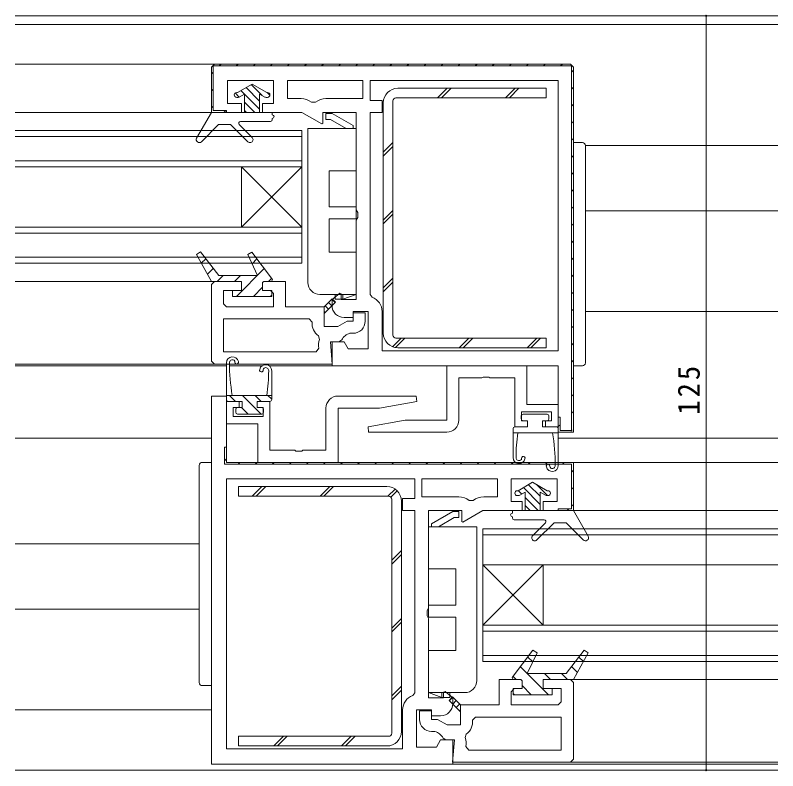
# Model space of a CAD drawing. Units: millimetres on the paper. Extents: x -420 to 373, y -297 to 267.
# Drawn here: x 15.1 to 141.4, y -210.9 to -85.7 of the extents above; entities that cross this region are included whole.
import ezdxf

# ---------------------------------------------------------------- set-up
doc = ezdxf.new("R2010")
doc.units = ezdxf.units.MM
for name, color, linetype, lineweight in [('0-3_YKK_12', 2, 'Continuous', 9), ('0-4_YKK_D', 6, 'Continuous', 9), ('0-6_YKK_13', 4, 'Continuous', 9), ('0-7_YKK_11', 7, 'Continuous', 9)]:
    doc.layers.add(name, color=color, linetype=linetype, lineweight=lineweight)
doc.styles.add('ＭＳ ゴシック', font='')
doc.styles.get('ＭＳ ゴシック').set_extended_font_data('MS Gothic')

msp = doc.modelspace()

# ---------------------------------------------------------------- linework, layer by layer
at = {"layer": '0-3_YKK_12'}
for p, q in [((15.075, -85.827), (141.445, -85.827)), ((15.075, -87.227), (141.445, -87.227)), ((15.075, -93.827), (48.059, -93.827)), ((15.075, -101.826), (48.044, -101.827)), ((62.575, -104.827), (15.075, -104.827)), ((62.575, -104.827), (62.575, -109.827)), ((62.575, -105.827), (15.075, -105.827)), ((141.445, -107.327), (109.575, -107.327)), ((15.075, -109.827), (62.575, -109.827)), ((62.575, -109.827), (62.575, -121.827)), ((15.075, -110.827), (62.575, -110.827)), ((62.575, -120.827), (52.575, -110.827)), ((62.575, -110.827), (52.575, -120.827)), ((52.575, -110.827), (52.575, -120.827)), ((141.445, -118.127), (109.575, -118.127)), ((62.575, -120.827), (15.075, -120.827)), ((62.575, -120.827), (62.575, -126.827)), ((62.575, -121.827), (15.075, -121.827)), ((15.075, -125.827), (62.575, -125.827)), ((15.075, -126.827), (62.575, -126.827)), ((15.075, -129.827), (47.751, -129.827)), ((141.445, -134.827), (109.575, -134.827)), ((15.075, -143.527), (48.075, -143.527)), ((15.075, -143.827), (50.075, -143.827)), ((50.577, -143.827), (55.975, -143.827)), ((57.175, -143.827), (68.075, -143.827)), ((15.075, -155.827), (47.575, -155.827)), ((141.445, -155.827), (105.075, -155.827)), ((141.445, -159.827), (107.091, -159.827)), ((141.445, -167.819), (107.091, -167.812)), ((141.445, -170.827), (92.575, -170.827)), ((92.575, -170.827), (92.575, -175.827)), ((141.445, -171.827), (92.575, -171.827)), ((15.075, -173.327), (45.575, -173.327)), ((92.575, -175.827), (92.575, -187.827)), ((92.575, -186.827), (102.575, -176.827)), ((92.575, -176.827), (102.575, -186.827)), ((92.575, -176.827), (141.445, -176.827)), ((102.575, -176.827), (102.575, -186.827)), ((15.075, -184.127), (45.575, -184.127)), ((141.445, -186.827), (92.575, -186.827)), ((92.575, -186.827), (92.575, -192.827)), ((141.445, -187.827), (92.575, -187.827)), ((92.575, -191.827), (141.445, -191.827)), ((92.575, -192.827), (141.445, -192.827)), ((141.445, -195.828), (107.399, -195.828)), ((15.075, -200.827), (47.575, -200.827)), ((141.445, -209.528), (107.075, -209.528)), ((15.075, -210.827), (141.445, -210.827)), ((87.091, -209.827), (141.445, -209.827))]:
    msp.add_line(p, q, dxfattribs=at)
at = {"layer": '0-4_YKK_D'}
for p, q in [((110.575, -85.827), (130.575, -85.827)), ((129.575, -85.827), (129.575, -210.827)), ((110.575, -210.827), (130.575, -210.827))]:
    msp.add_line(p, q, dxfattribs=at)
for centre, start, end in [((129.575, -85.827), 90, 270), ((129.575, -85.827), 270, 90), ((129.575, -210.827), 90, 270), ((129.575, -210.827), 270, 90)]:
    msp.add_arc(centre, 0.106, start, end, dxfattribs=at)
at = {"layer": '0-6_YKK_13'}
for p, q in [((54.325, -97.127), (51.9, -98.527)), ((54.182, -97.21), (55.975, -99.004)), ((54.325, -97.127), (56.75, -98.527)), ((51.9, -98.527), (51.775, -98.527)), ((52.474, -98.196), (53.059, -98.782)), ((53.328, -97.703), (55.575, -99.951)), ((56.875, -98.527), (56.75, -98.527)), ((56.846, -98.527), (57.274, -98.956)), ((85.081, -99.427), (86.681, -97.827)), ((85.718, -99.427), (87.318, -97.827)), ((96.324, -99.427), (97.924, -97.827)), ((96.961, -99.427), (98.561, -97.827)), ((51.537, -98.606), (52.205, -99.275)), ((52.007, -99.327), (51.775, -99.327)), ((53.075, -98.773), (52.207, -99.274)), ((53.075, -98.773), (53.075, -101.827)), ((53.075, -98.798), (55.575, -101.298)), ((55.575, -98.773), (56.443, -99.274)), ((55.575, -98.773), (55.575, -101.827)), ((56.875, -99.327), (56.643, -99.327)), ((53.075, -100.145), (54.758, -101.827)), ((76.075, -138.428), (76.075, -100.227)), ((77.675, -138.727), (77.675, -99.928)), ((45.141, -106.079), (47.575, -101.827)), ((57.675, -101.827), (47.575, -101.827)), ((53.075, -101.492), (53.411, -101.827)), ((57.675, -101.827), (57.675, -102.227)), ((57.375, -103.327), (52.414, -103.327)), ((57.675, -102.827), (57.675, -103.027)), ((48.775, -103.827), (45.929, -106.681)), ((50.775, -103.827), (48.775, -103.827)), ((50.775, -103.827), (53.629, -106.681)), ((54.336, -105.974), (52.201, -103.84)), ((71.575, -104.486), (63.575, -104.486)), ((63.575, -129.986), (63.575, -104.486)), ((71.575, -104.486), (71.575, -111.486)), ((76.075, -108.434), (77.675, -106.834)), ((109.075, -106.827), (108.575, -106.827)), ((109.575, -143.327), (109.575, -107.327)), ((76.075, -109.07), (77.675, -107.471)), ((71.575, -111.486), (67.075, -111.486)), ((67.075, -111.486), (67.075, -117.486)), ((71.575, -111.486), (67.075, -111.486)), ((67.075, -117.486), (71.575, -117.486)), ((71.575, -117.486), (71.575, -119.486)), ((76.075, -119.677), (77.675, -118.077)), ((76.075, -120.313), (77.675, -118.713)), ((71.575, -119.486), (67.075, -119.486)), ((67.075, -119.486), (67.075, -124.986)), ((67.075, -119.486), (67.075, -124.986)), ((67.075, -124.986), (71.575, -124.986)), ((67.075, -124.986), (71.575, -124.986)), ((71.575, -124.986), (71.575, -131.986)), ((76.075, -130.92), (77.675, -129.32)), ((76.075, -131.556), (77.675, -129.956)), ((65.575, -131.986), (71.575, -131.986)), ((68.075, -132.786), (68.075, -131.986)), ((71.575, -131.986), (69.375, -132.786)), ((69.375, -131.986), (69.375, -132.786)), ((69.375, -132.786), (68.075, -132.786)), ((77.582, -140.655), (79.01, -139.227)), ((78.08, -140.795), (79.647, -139.227)), ((78.175, -139.227), (103.075, -139.227)), ((88.653, -140.827), (90.253, -139.227)), ((89.29, -140.827), (90.89, -139.227)), ((99.896, -140.827), (101.496, -139.227)), ((100.533, -140.827), (102.133, -139.227)), ((50.075, -143.327), (50.075, -149.427)), ((107.575, -143.827), (108.575, -143.827)), ((108.575, -143.827), (109.075, -143.827)), ((57.575, -149.427), (57.575, -144.627)), ((57.575, -148.727), (50.075, -148.728)), ((51.589, -149.722), (50.589, -148.722)), ((55.81, -151.822), (52.71, -148.722)), ((55.832, -149.722), (54.832, -148.722)), ((57.575, -149.344), (56.953, -148.722)), ((50.375, -149.727), (52.675, -149.727)), ((52.675, -150.727), (52.675, -149.727)), ((55.175, -149.727), (55.175, -150.727)), ((55.175, -149.727), (57.275, -149.727)), ((51.625, -151.527), (51.625, -151.028)), ((51.925, -150.727), (52.675, -150.727)), ((53.689, -151.822), (52.589, -150.722)), ((55.175, -150.727), (55.925, -150.727)), ((56.225, -151.028), (56.225, -151.527)), ((55.925, -151.827), (51.925, -151.827)), ((98.925, -152.633), (98.925, -152.133)), ((99.225, -151.833), (103.225, -151.833)), ((103.525, -152.133), (103.525, -152.633)), ((99.975, -153.933), (97.875, -153.933)), ((99.975, -152.933), (99.225, -152.933)), ((99.975, -153.933), (99.975, -152.933)), ((102.475, -152.933), (102.475, -153.933)), ((103.225, -152.933), (102.475, -152.933)), ((104.775, -153.933), (102.475, -153.933)), ((97.575, -154.233), (97.575, -159.033)), ((97.575, -154.933), (105.075, -154.933)), ((105.075, -160.333), (105.075, -154.233)), ((45.575, -196.327), (45.575, -160.327)), ((46.075, -159.827), (46.575, -159.827)), ((54.352, -165.427), (55.952, -163.827)), ((54.989, -165.427), (56.589, -163.827)), ((65.595, -165.427), (67.195, -163.827)), ((66.232, -165.427), (67.832, -163.827)), ((76.838, -165.427), (78.024, -164.242)), ((100.825, -163.127), (98.4, -164.528)), ((99.291, -164.013), (102.075, -166.798)), ((100.145, -163.52), (102.075, -165.451)), ((100.825, -163.127), (103.25, -164.528)), ((101.473, -163.501), (103.299, -165.327)), ((77.329, -165.574), (78.372, -164.53)), ((98.275, -164.528), (98.4, -164.528)), ((98.275, -165.327), (98.507, -165.327)), ((98.437, -164.506), (99.022, -165.092)), ((99.575, -164.773), (98.707, -165.274)), ((99.575, -164.773), (99.575, -167.827)), ((102.075, -164.773), (102.943, -165.274)), ((102.075, -164.773), (102.075, -167.827)), ((103.143, -165.327), (103.375, -165.327)), ((103.25, -164.528), (103.375, -164.528)), ((77.475, -204.727), (77.475, -165.927)), ((79.075, -204.427), (79.075, -166.227)), ((99.575, -165.645), (101.758, -167.827)), ((97.475, -167.827), (97.475, -168.227)), ((97.475, -167.827), (107.575, -167.827)), ((99.575, -166.992), (100.411, -167.827)), ((110.009, -172.079), (107.575, -167.827)), ((97.475, -168.827), (97.475, -169.027)), ((97.775, -169.327), (102.737, -169.327)), ((83.575, -170.486), (83.575, -177.486)), ((83.575, -170.486), (91.575, -170.486)), ((91.575, -195.986), (91.575, -170.486)), ((100.814, -171.974), (102.949, -169.84)), ((104.375, -169.827), (101.522, -172.681)), ((104.375, -169.827), (106.375, -169.827)), ((106.375, -169.827), (109.221, -172.681)), ((77.475, -176.034), (79.075, -174.434)), ((77.475, -176.67), (79.075, -175.07)), ((83.575, -177.486), (88.075, -177.486)), ((83.575, -177.486), (88.075, -177.486)), ((88.075, -177.486), (88.075, -183.486)), ((83.575, -183.486), (83.575, -185.486)), ((88.075, -183.486), (83.575, -183.486)), ((77.475, -187.277), (79.075, -185.677)), ((83.575, -185.486), (88.075, -185.486)), ((88.075, -185.486), (88.075, -190.986)), ((88.075, -185.486), (88.075, -190.986)), ((77.475, -187.914), (79.075, -186.313)), ((88.075, -190.986), (83.575, -190.986)), ((88.075, -190.986), (83.575, -190.986)), ((83.575, -190.986), (83.575, -197.986)), ((46.575, -196.828), (46.075, -196.828)), ((47.575, -196.828), (46.575, -196.828)), ((77.475, -198.52), (79.075, -196.92)), ((77.475, -199.156), (79.075, -197.556)), ((83.575, -197.986), (85.775, -198.786)), ((89.575, -197.986), (83.575, -197.986)), ((85.775, -197.986), (85.775, -198.786)), ((87.075, -198.786), (87.075, -197.986)), ((85.775, -198.786), (87.075, -198.786)), ((76.975, -205.227), (52.075, -205.227)), ((57.924, -206.827), (59.524, -205.227)), ((58.561, -206.827), (60.161, -205.227)), ((69.167, -206.827), (70.767, -205.227)), ((69.804, -206.827), (71.404, -205.227))]:
    msp.add_line(p, q, dxfattribs=at)
for points in [[(78.475, -97.827), (103.075, -97.827), (103.075, -99.427), (78.175, -99.427)], [(66.575, -101.986), (67.575, -101.986), (71.075, -104.006), (71.075, -104.486)], [(69.905, -104.486), (67.307, -102.986), (66.575, -102.986), (66.575, -101.986)], [(108.575, -106.827), (107.575, -106.827), (107.575, -143.827)], [(103.075, -139.227), (103.075, -140.827), (78.475, -140.827)], [(46.575, -159.827), (47.575, -159.827), (47.575, -196.828)], [(76.675, -163.827), (52.075, -163.827), (52.075, -165.427), (76.975, -165.427)], [(88.575, -167.986), (87.575, -167.986), (84.075, -170.006), (84.075, -170.486)], [(85.245, -170.486), (87.843, -168.986), (88.575, -168.986), (88.575, -167.986)], [(52.075, -205.227), (52.075, -206.827), (76.675, -206.827)]]:
    msp.add_lwpolyline(points, dxfattribs=at)
for centre, radius, start, end in [((51.775, -98.927), 0.4, 90, 270), ((56.875, -98.927), 0.4, 270, 90), ((78.475, -100.227), 2.4, 90, 179.99998), ((52.007, -98.927), 0.4, 270, 299.99998), ((56.643, -98.927), 0.4, 239.99998, 270), ((78.175, -99.928), 0.5, 90, 179.99998), ((57.675, -102.527), 0.3, 270, 90), ((52.414, -103.628), 0.3, 90, 224.99997), ((57.375, -103.027), 0.3, 270, 0), ((45.575, -106.327), 0.5, 150.20996, 315.07144), ((53.982, -106.327), 0.5, 225, 45.00015), ((109.075, -107.327), 0.5, 0, 90), ((65.575, -129.986), 2, 180, 270), ((78.475, -138.428), 2.4, 179.99998, 270), ((78.175, -138.727), 0.5, 179.99998, 270), ((51.075, -143.327), 1, 12.55408, 180), ((51.075, -143.327), 0.5, 58.60649, 180), ((80.575, -143.461), 30, 179.75, 190.10971), ((51.179, -143.157), 0.3, 353.2308, 58.60649), ((51.775, -143.227), 0.3, 173.2308, 23.02939), ((56.575, -144.627), 1, 0, 167.44591), ((109.075, -143.327), 0.5, 270, 0), ((55.875, -144.527), 0.3, 156.9706, 6.76918), ((56.471, -144.457), 0.3, 121.39349, 186.76918), ((56.575, -144.627), 0.5, 0, 121.39349), ((27.075, -144.543), 30, 351.98158, 359.83817), ((50.375, -149.427), 0.3, 180, 270), ((57.275, -149.427), 0.3, 270, 0), ((51.925, -151.028), 0.3, 90, 180), ((51.925, -151.527), 0.3, 180, 270), ((55.925, -151.028), 0.3, 0, 90), ((55.925, -151.527), 0.3, 270, 0), ((99.225, -152.133), 0.3, 90, 180), ((99.225, -152.633), 0.3, 180, 270), ((103.225, -152.133), 0.3, 0, 90), ((103.225, -152.633), 0.3, 270, 0), ((97.875, -154.233), 0.3, 90, 180), ((104.775, -154.233), 0.3, 0, 90), ((128.075, -159.117), 30, 171.98158, 179.83817), ((74.575, -160.199), 30, 359.75, 10.10971), ((98.575, -159.033), 1, 180, 347.44591), ((98.575, -159.033), 0.5, 180, 301.39349), ((98.679, -159.203), 0.3, 301.39349, 6.76918), ((99.275, -159.133), 0.3, 336.9706, 186.76918), ((46.075, -160.327), 0.5, 90, 180), ((103.375, -160.433), 0.3, 353.2308, 203.02939), ((104.075, -160.333), 1, 192.55408, 0), ((103.971, -160.503), 0.3, 173.2308, 238.60649), ((104.075, -160.333), 0.5, 238.60649, 0), ((76.675, -166.227), 2.4, 359.99998, 90), ((76.975, -165.927), 0.5, 359.99998, 90), ((98.275, -164.928), 0.4, 90, 270), ((98.507, -164.928), 0.4, 270, 300), ((103.143, -164.928), 0.4, 239.99998, 270), ((103.375, -164.928), 0.4, 270, 90), ((97.475, -168.527), 0.3, 90, 270), ((97.775, -169.027), 0.3, 180, 270), ((102.737, -169.627), 0.3, 315.00002, 90), ((101.168, -172.327), 0.5, 134.99983, 315), ((109.575, -172.327), 0.5, 224.92854, 29.79002), ((46.075, -196.327), 0.5, 180, 270), ((89.575, -195.986), 2, 270, 0), ((76.675, -204.427), 2.4, 270, 359.99998), ((76.975, -204.727), 0.5, 270, 359.99998)]:
    msp.add_arc(centre, radius, start, end, dxfattribs=at)
at = {"layer": '0-7_YKK_11'}
for p, q in [((48.878, -94.127), (49.178, -93.827)), ((51.707, -94.127), (52.006, -93.827)), ((54.535, -94.127), (54.835, -93.827)), ((57.363, -94.127), (57.663, -93.827)), ((60.192, -94.127), (60.492, -93.827)), ((63.02, -94.127), (63.32, -93.827)), ((65.849, -94.127), (66.149, -93.827)), ((68.677, -94.127), (68.977, -93.827)), ((71.505, -94.127), (71.805, -93.827)), ((74.334, -94.127), (74.634, -93.827)), ((77.162, -94.127), (77.462, -93.827)), ((79.991, -94.127), (80.291, -93.827)), ((82.819, -94.127), (83.119, -93.827)), ((85.648, -94.127), (85.948, -93.827)), ((88.476, -94.127), (88.776, -93.827)), ((91.304, -94.127), (91.604, -93.827)), ((94.133, -94.127), (94.433, -93.827)), ((96.961, -94.127), (97.261, -93.827)), ((99.79, -94.127), (100.09, -93.827)), ((102.618, -94.127), (102.918, -93.827)), ((105.447, -94.127), (105.747, -93.827)), ((47.575, -95.431), (47.875, -95.131)), ((107.275, -95.127), (107.575, -94.827)), ((72.675, -96.527), (60.175, -96.527)), ((105.075, -96.527), (105.075, -141.327)), ((47.575, -98.259), (47.875, -97.959)), ((107.275, -97.956), (107.575, -97.656)), ((47.575, -101.087), (47.875, -100.787)), ((64.195, -100.145), (64.821, -100.145)), ((107.275, -100.784), (107.575, -100.484)), ((49.663, -101.827), (49.963, -101.527)), ((107.275, -103.613), (107.575, -103.313)), ((107.275, -106.441), (107.575, -106.141)), ((107.275, -109.27), (107.575, -108.97)), ((107.275, -112.098), (107.575, -111.798)), ((107.275, -114.926), (107.575, -114.626)), ((107.275, -117.755), (107.575, -117.455)), ((107.275, -120.583), (107.575, -120.283)), ((107.275, -123.412), (107.575, -123.112)), ((46.649, -126.081), (45.906, -126.825)), ((55.131, -126.085), (54.314, -126.903)), ((107.275, -126.24), (107.575, -125.94)), ((47.89, -127.67), (46.916, -128.643)), ((49.56, -128.827), (48.56, -129.827)), ((52.389, -128.827), (51.389, -129.827)), ((56.353, -127.691), (51.717, -132.327)), ((107.275, -129.069), (107.575, -128.769)), ((48.075, -129.827), (47.575, -130.327)), ((52.375, -129.827), (48.075, -129.827)), ((57.576, -129.297), (57.046, -129.827)), ((56.075, -130.798), (54.546, -132.327)), ((56.275, -131.327), (57.375, -131.327)), ((57.547, -132.155), (57.402, -132.299)), ((107.275, -131.897), (107.575, -131.597)), ((66.997, -134.437), (66.431, -133.872)), ((67.558, -133.876), (66.992, -133.31)), ((68.119, -133.315), (67.553, -132.749)), ((66.275, -135.159), (66.275, -134.027)), ((66.435, -134.999), (66.275, -134.838)), ((107.275, -134.725), (107.575, -134.425)), ((107.275, -137.554), (107.575, -137.254)), ((65.503, -139.447), (65.325, -138.864)), ((107.275, -140.382), (107.575, -140.082)), ((107.275, -143.211), (107.575, -142.911)), ((107.275, -146.039), (107.575, -145.739)), ((107.275, -148.868), (107.575, -148.568)), ((107.275, -151.696), (107.575, -151.396)), ((105.075, -153.896), (105.375, -153.596)), ((107.163, -154.636), (107.384, -154.416)), ((49.799, -159.521), (50.075, -159.244)), ((107.575, -159.827), (50.075, -159.827)), ((52.02, -160.127), (52.32, -159.827)), ((54.849, -160.127), (55.149, -159.827)), ((57.677, -160.127), (57.977, -159.827)), ((60.505, -160.127), (60.805, -159.827)), ((63.334, -160.127), (63.634, -159.827)), ((66.162, -160.127), (66.462, -159.827)), ((68.991, -160.127), (69.291, -159.827)), ((71.819, -160.127), (72.119, -159.827)), ((74.648, -160.127), (74.948, -159.827)), ((77.476, -160.127), (77.776, -159.827)), ((80.304, -160.127), (80.604, -159.827)), ((83.133, -160.127), (83.433, -159.827)), ((85.961, -160.127), (86.261, -159.827)), ((88.79, -160.127), (89.09, -159.827)), ((91.618, -160.127), (91.918, -159.827)), ((94.447, -160.127), (94.747, -159.827)), ((97.275, -160.127), (97.575, -159.827)), ((100.103, -160.127), (100.403, -159.827)), ((102.932, -160.127), (103.232, -159.827)), ((105.76, -160.127), (106.06, -159.827)), ((107.275, -161.441), (107.575, -161.141)), ((50.075, -207.327), (50.075, -162.527)), ((94.975, -162.527), (82.475, -162.527)), ((107.275, -164.27), (107.575, -163.97)), ((90.329, -166.145), (90.955, -166.145)), ((107.275, -167.098), (107.575, -166.798)), ((106.546, -167.827), (106.846, -167.528)), ((108.501, -192.081), (109.244, -192.825)), ((100.019, -192.085), (100.837, -192.903)), ((98.797, -193.691), (103.433, -198.327)), ((107.26, -193.67), (108.234, -194.643)), ((97.574, -195.297), (98.104, -195.828)), ((102.761, -194.828), (103.761, -195.828)), ((102.775, -195.828), (107.075, -195.828)), ((105.59, -194.828), (106.59, -195.828)), ((107.075, -195.828), (107.575, -196.327)), ((99.075, -196.798), (100.604, -198.327)), ((97.603, -198.155), (97.748, -198.299)), ((98.875, -197.328), (97.775, -197.328)), ((87.031, -199.315), (87.597, -198.749)), ((87.592, -199.876), (88.158, -199.31)), ((88.153, -200.437), (88.719, -199.872)), ((88.715, -200.999), (88.875, -200.838)), ((88.875, -201.159), (88.875, -200.028)), ((89.647, -205.447), (89.825, -204.864))]:
    msp.add_line(p, q, dxfattribs=at)
for points in [[(67.575, -133.827), (67.575, -132.827), (68.847, -131.793), (69.075, -131.901), (69.075, -132.827), (71.575, -132.827), (71.575, -119.694), (71.825, -119.261), (71.825, -118.394), (71.575, -117.961), (71.575, -101.827), (66.075, -101.827), (66.075, -103.617), (65.875, -103.733), (62.575, -101.827), (56.075, -101.827), (56.075, -100.327), (57.875, -100.327), (57.875, -96.527), (50.275, -96.527), (50.275, -100.327), (52.575, -100.327), (52.575, -101.827), (47.575, -101.827), (47.575, -94.327), (48.075, -93.827), (47.575, -94.327)], [(48.075, -93.827), (47.575, -94.327), (47.575, -101.827), (50.075, -101.827), (50.075, -101.527), (47.875, -101.527), (47.875, -94.127), (107.275, -94.127), (107.275, -154.527), (105.375, -154.527), (105.375, -152.327), (105.075, -152.327), (105.075, -154.827), (107.575, -154.827)], [(107.075, -93.827), (48.075, -93.827), (107.075, -93.827)], [(48.075, -93.827), (107.075, -93.827), (107.575, -94.327)], [(107.575, -94.327), (107.575, -154.827), (105.075, -154.827), (105.075, -143.827), (67.575, -143.827), (67.575, -139.827), (69.575, -139.827), (70.268, -141.027), (73.575, -141.027), (73.575, -134.827), (71.075, -134.827), (71.075, -135.827), (69.575, -135.827)], [(107.075, -93.827), (107.575, -94.327), (107.075, -93.827)], [(107.575, -154.827), (107.575, -94.327), (107.575, -154.827)], [(72.675, -96.527), (60.175, -96.527), (60.175, -99.527), (62.441, -99.527)], [(66.575, -99.527), (72.675, -99.527), (72.675, -96.527)], [(74.208, -132.47), (73.875, -131.999), (73.875, -101.827), (75.875, -101.827), (75.875, -99.827), (73.875, -99.827), (73.875, -96.527), (105.075, -96.527)], [(105.075, -96.527), (105.075, -141.327), (75.875, -141.327), (75.875, -134.827)], [(73.075, -136.427), (73.075, -135.027), (71.075, -135.027), (71.075, -136.427), (70.075, -136.427), (68.516, -137.327), (66.275, -137.327), (66.275, -135.159), (68.158, -133.276), (67.592, -132.71), (66.275, -134.027), (59.875, -134.027), (59.875, -129.827), (56.275, -129.827)], [(47.575, -130.327), (47.575, -143.027), (48.075, -143.527)], [(49.575, -133.527), (49.575, -131.327), (52.375, -131.327)], [(57.375, -131.327), (57.875, -131.827), (57.875, -134.027), (50.075, -134.027), (49.575, -133.527)], [(64.288, -136.577), (63.79, -136.027), (49.575, -136.027), (49.575, -141.527)], [(70.553, -138.432), (70.597, -138.428), (71.075, -138.428)], [(48.075, -143.527), (67.621, -143.527), (67.297, -139.827), (68.73, -139.827), (69.183, -139.539)], [(49.575, -141.527), (64.925, -141.527), (65.412, -140.911)], [(99.875, -143.827), (86.575, -143.827), (86.575, -152.827), (79.703, -152.827), (73.539, -153.914), (73.619, -154.827), (86.575, -154.827)], [(88.575, -152.827), (88.575, -145.827), (92.404, -145.827), (92.596, -145.685), (93.554, -145.685), (93.746, -145.827), (97.875, -145.827), (97.875, -153.928), (99.975, -153.928), (99.975, -152.927), (98.975, -152.927), (98.975, -151.428), (103.975, -151.428), (103.975, -152.927), (102.975, -152.927), (102.975, -153.928), (105.075, -153.928), (105.075, -150.227), (99.875, -150.227), (99.875, -143.827)], [(47.575, -148.827), (47.575, -209.827), (87.575, -209.827), (87.575, -205.827), (85.575, -205.827), (84.882, -207.028), (81.575, -207.028), (81.575, -200.827), (84.075, -200.827), (84.075, -201.827), (85.575, -201.827)], [(107.575, -159.827), (50.075, -159.827), (50.075, -148.827), (47.575, -148.827)], [(55.275, -159.827), (68.575, -159.827), (68.575, -150.827), (75.447, -150.827), (81.611, -149.741), (81.531, -148.827), (68.575, -148.827)], [(66.575, -150.827), (66.575, -157.827), (62.746, -157.827), (62.554, -157.97), (61.596, -157.97), (61.404, -157.827), (57.275, -157.827), (57.275, -149.727), (55.175, -149.727), (55.175, -150.727), (56.175, -150.727), (56.175, -152.227), (51.175, -152.227), (51.175, -150.727), (52.175, -150.727), (52.175, -149.727), (50.075, -149.727), (50.075, -153.428), (55.275, -153.428), (55.275, -159.827)], [(87.575, -199.827), (87.575, -198.827), (86.303, -197.793), (86.075, -197.901), (86.075, -198.827), (83.575, -198.827), (83.575, -185.694), (83.325, -185.261), (83.325, -184.394), (83.575, -183.961), (83.575, -167.827), (89.075, -167.827), (89.075, -169.617), (89.275, -169.733), (92.575, -167.827), (99.075, -167.827), (99.075, -166.327), (97.275, -166.327), (97.275, -162.527), (104.875, -162.527), (104.875, -166.327), (102.575, -166.327), (102.575, -167.827), (107.575, -167.827), (107.575, -159.827), (50.075, -159.827)], [(50.075, -207.327), (50.075, -162.527), (81.275, -162.527), (81.275, -165.827), (79.275, -165.827), (79.275, -167.827), (81.275, -167.827), (81.275, -197.999), (80.942, -198.47)], [(94.975, -162.527), (82.475, -162.527), (82.475, -165.527), (88.575, -165.527)], [(92.709, -165.527), (94.975, -165.527), (94.975, -162.527)], [(82.075, -202.427), (82.075, -201.028), (84.075, -201.028), (84.075, -202.427), (85.075, -202.427), (86.634, -203.327), (88.875, -203.327), (88.875, -201.159), (86.992, -199.276), (87.558, -198.71), (88.875, -200.028), (95.275, -200.028), (95.275, -195.828), (98.875, -195.828)], [(107.575, -196.327), (107.575, -209.028), (107.075, -209.528)], [(97.775, -197.328), (97.275, -197.828), (97.275, -200.028), (105.075, -200.028), (105.575, -199.528)], [(105.575, -199.528), (105.575, -197.328), (102.775, -197.328)], [(79.275, -200.827), (79.275, -207.327), (50.075, -207.327)], [(90.863, -202.577), (91.36, -202.028), (105.575, -202.028), (105.575, -207.528)], [(84.598, -204.432), (84.553, -204.427), (84.075, -204.427)], [(107.075, -209.528), (87.529, -209.528), (87.853, -205.827), (86.42, -205.827), (85.967, -205.539)], [(105.575, -207.528), (90.225, -207.528), (89.738, -206.911)]]:
    msp.add_lwpolyline(points, dxfattribs=at)
for points in [[(56.275, -129.827), (57.557, -129.827), (57.729, -129.498), (54.282, -124.971), (53.598, -125.365), (55.21, -128.827), (48.794, -128.827), (45.771, -124.957), (45.11, -125.395), (47.575, -129.827), (52.575, -129.827), (52.575, -131.327), (51.075, -131.327), (51.075, -132.327), (57.575, -132.327), (57.575, -131.327), (56.075, -131.327), (56.075, -130.027)], [(107.575, -159.827), (50.075, -159.827), (50.075, -157.327), (49.775, -157.327), (49.775, -160.127), (107.275, -160.127), (107.275, -167.528), (105.075, -167.528), (105.075, -167.827), (107.575, -167.827)], [(98.875, -195.828), (97.593, -195.828), (97.421, -195.498), (100.868, -190.971), (101.552, -191.365), (99.941, -194.828), (106.356, -194.828), (109.379, -190.957), (110.04, -191.395), (107.575, -195.828), (102.575, -195.828), (102.575, -197.328), (104.075, -197.328), (104.075, -198.327), (97.575, -198.327), (97.575, -197.328), (99.075, -197.328), (99.075, -196.027)]]:
    msp.add_lwpolyline(points, close=True, dxfattribs=at)
for centre, radius, start, end in [((62.441, -102.327), 2.8, 51.21791, 90), ((66.575, -102.327), 2.8, 90, 128.78209), ((73.375, -134.827), 2.5, 0, 70.52876), ((69.575, -133.827), 2, 180, 269.99998), ((71.075, -136.427), 2, 270, 359.99998), ((66.775, -136.827), 2.5, 174.2608, 234.54314), ((70.996, -140.383), 2, 102.82472, 155.03664), ((67.843, -140.327), 2.5, 159.38327, 193.49339), ((68.575, -150.827), 2, 90, 179.99998), ((86.575, -152.827), 2, 270, 359.99998), ((88.575, -168.327), 2.8, 51.2179, 89.99998), ((92.709, -168.327), 2.8, 89.99998, 128.78207), ((81.775, -200.827), 2.5, 109.47122, 179.99998), ((85.575, -199.827), 2, 270, 359.99998), ((84.075, -202.427), 2, 180, 270), ((88.375, -202.827), 2.5, 305.45685, 5.73918), ((84.154, -206.383), 2, 24.96335, 77.17526), ((87.307, -206.327), 2.5, 346.50659, 20.61671)]:
    msp.add_arc(centre, radius, start, end, dxfattribs=at)

# ---------------------------------------------------------------- texts
at = {"layer": '0-4_YKK_D', "color": 3, "insert": (128.575, -151.927), "char_height": 3.666, "attachment_point": 7, "rotation": 90, "style": 'ＭＳ ゴシック'}
msp.add_mtext('\\T1.21;\\W0.95;125', dxfattribs=at)

doc.saveas('drawing.dxf')
